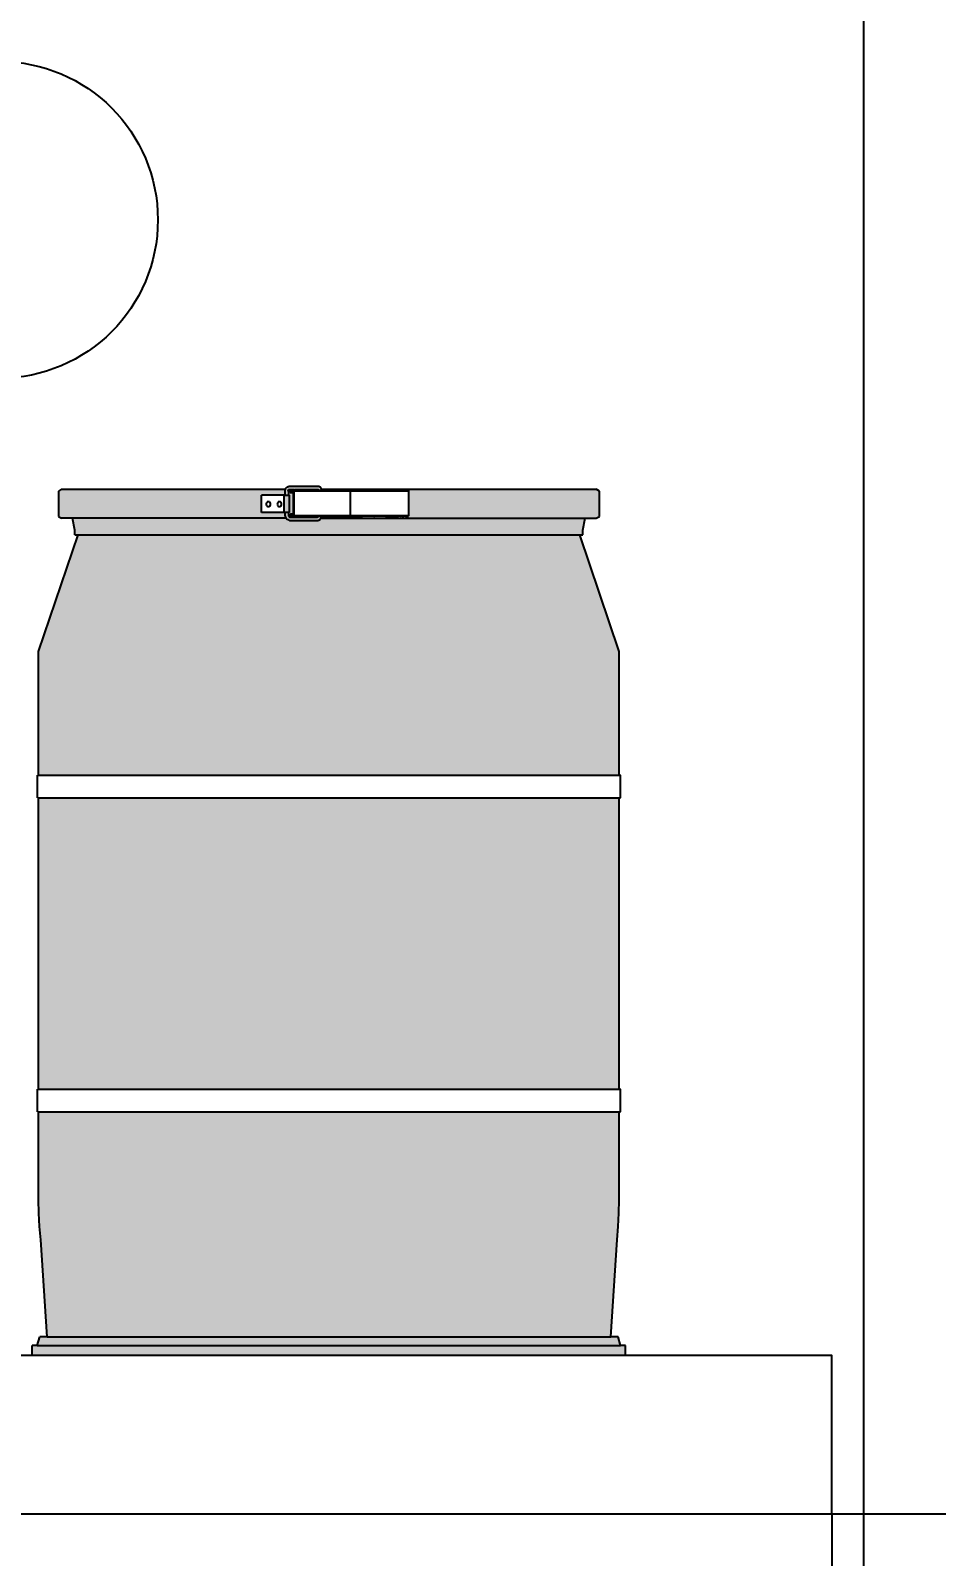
# Model space of a CAD drawing. Header units: millimetres. Extents: x -10849 to 51582, y -14593 to 28921.
# Drawn here: x 16500 to 17358, y -5600 to -4155 of the extents above; entities that cross this region are included whole.
import ezdxf

# ---------------------------------------------------------------- set-up
doc = ezdxf.new("R2010")
doc.units = ezdxf.units.MM
doc.layers.add('Edges', color=7, linetype='Continuous')
doc.styles.get("Standard").update_dxf_attribs({"font": 'arial.ttf'})
doc.dimstyles.new('ISO-25', dxfattribs={"dimtxt": 55, "dimasz": 32.5, "dimexe": 1.25, "dimexo": 0.625, "dimgap": 10.63, "dimtad": 1, "dimdec": 0, "dimtxsty": 'Standard', "dimblk": 'ARCHTICK', "dimcen": 2.5, "dimclrd": 40, "dimclre": 40, "dimclrt": 256, "dimadec": 0, "dimazin": 0, "dimtfac": 1, "dimtdec": 0, "dimtmove": 0, "dimatfit": 3, "dimldrblk": 'DOT', "dimfxl": 1, "dimarcsym": 0})

# ---------------------------------------------------------------- blocks, each defined once
blk = doc.blocks.new('plastic water drum ls')
at = {"layer": 'Edges'}
for p, q in [((-10.884, 17.568), (-11.019, 17.493)), ((-11.019, 17.493), (-11.019, 16.465)), ((-10.884, 17.568), (-1.769, 17.568)), ((-1.776, 17.54), (-1.771, 17.563)), ((-1.776, 17.335), (-1.776, 17.54)), ((-1.771, 17.563), (-1.769, 17.568)), ((-1.769, 17.568), (-1.765, 17.581)), ((-1.765, 17.581), (-1.758, 17.598)), ((-1.758, 17.598), (-1.749, 17.615)), ((-1.749, 17.615), (-1.738, 17.63)), ((-1.738, 17.63), (-1.726, 17.643)), ((-1.726, 17.643), (-1.713, 17.654)), ((-1.713, 17.654), (-1.698, 17.664)), ((-1.698, 17.664), (-1.683, 17.672)), ((-1.683, 17.672), (-1.666, 17.678)), ((-1.661, 17.525), (-1.683, 17.53)), ((-1.683, 17.53), (-1.683, 17.527)), ((-1.683, 17.527), (-1.661, 17.525)), ((-1.666, 17.678), (-1.656, 17.679)), ((-1.661, 17.525), (-1.654, 17.526)), ((-1.656, 17.679), (-1.637, 17.682)), ((-1.652, 17.525), (-1.654, 17.526)), ((-1.651, 17.53), (-1.652, 17.525)), ((-1.652, 17.525), (-1.652, 17.335)), ((-1.65, 17.533), (-1.651, 17.53)), ((-1.648, 17.537), (-1.65, 17.533)), ((-1.645, 17.54), (-1.648, 17.537)), ((-1.643, 17.543), (-1.645, 17.54)), ((-1.64, 17.545), (-1.643, 17.543)), ((-1.637, 17.547), (-1.641, 17.548)), ((-1.637, 17.547), (-1.64, 17.545)), ((-1.637, 17.682), (-1.628, 17.683)), ((-1.634, 17.549), (-1.637, 17.547)), ((-1.632, 17.549), (-1.634, 17.549)), ((-1.63, 17.55), (-1.632, 17.549)), ((-1.437, 17.55), (-1.63, 17.55)), ((-0.427, 17.683), (-1.628, 17.683)), ((-1.571, 17.51), (-1.572, 17.504)), ((-1.572, 17.504), (-1.572, 17.441)), ((-1.572, 17.504), (-1.567, 17.504)), ((-1.572, 17.441), (-1.567, 17.441)), ((-1.569, 17.516), (-1.571, 17.51)), ((-1.567, 17.51), (-1.571, 17.51)), ((-1.566, 17.521), (-1.569, 17.516)), ((-1.565, 17.516), (-1.569, 17.516)), ((-1.565, 17.516), (-1.567, 17.51)), ((-1.549, 17.51), (-1.567, 17.51)), ((-1.567, 17.51), (-1.567, 17.504)), ((-1.567, 17.504), (-1.567, 17.441)), ((-1.549, 17.504), (-1.567, 17.504)), ((-1.567, 17.441), (-1.549, 17.441)), ((-1.562, 17.525), (-1.566, 17.521)), ((-1.562, 17.521), (-1.566, 17.521)), ((-1.562, 17.521), (-1.565, 17.516)), ((-1.547, 17.516), (-1.565, 17.516)), ((-1.557, 17.528), (-1.562, 17.525)), ((-1.558, 17.525), (-1.562, 17.525)), ((-1.558, 17.525), (-1.562, 17.521)), ((-1.544, 17.521), (-1.562, 17.521)), ((-1.54, 17.525), (-1.558, 17.525)), ((-1.553, 17.528), (-1.557, 17.528)), ((-1.551, 17.529), (-1.553, 17.528)), ((-1.551, 17.529), (-1.542, 17.529)), ((-1.547, 17.516), (-1.549, 17.51)), ((-1.517, 17.51), (-1.549, 17.51)), ((-1.549, 17.51), (-1.549, 17.504)), ((-1.549, 17.504), (-1.549, 17.441)), ((-1.518, 17.504), (-1.549, 17.504)), ((-1.549, 17.441), (-1.518, 17.441)), ((-1.544, 17.521), (-1.547, 17.516)), ((-1.516, 17.516), (-1.547, 17.516)), ((-1.54, 17.525), (-1.544, 17.521)), ((-1.513, 17.521), (-1.544, 17.521)), ((-1.536, 17.528), (-1.542, 17.529)), ((-1.51, 17.525), (-1.54, 17.525)), ((-1.536, 17.528), (-1.531, 17.529)), ((-1.52, 17.529), (-1.531, 17.529)), ((-1.507, 17.528), (-1.52, 17.529)), ((-1.517, 17.51), (-1.518, 17.504)), ((-1.518, 17.504), (-1.476, 17.504)), ((-1.518, 17.504), (-1.518, 17.441)), ((-1.518, 17.441), (-1.476, 17.441)), ((-1.517, 17.51), (-1.516, 17.516)), ((-1.476, 17.51), (-1.517, 17.51)), ((-1.516, 17.516), (-1.513, 17.521)), ((-1.474, 17.516), (-1.516, 17.516)), ((-1.513, 17.521), (-1.51, 17.525)), ((-1.473, 17.521), (-1.513, 17.521)), ((-1.47, 17.525), (-1.51, 17.525)), ((-1.507, 17.528), (-1.503, 17.529)), ((-1.503, 17.529), (-1.488, 17.529)), ((-1.468, 17.528), (-1.488, 17.529)), ((-1.474, 17.516), (-1.476, 17.51)), ((-1.426, 17.51), (-1.476, 17.51)), ((-1.476, 17.51), (-1.476, 17.504)), ((-1.476, 17.504), (-1.476, 17.441)), ((-1.426, 17.504), (-1.476, 17.504)), ((-1.476, 17.441), (-1.451, 17.441)), ((-1.473, 17.521), (-1.474, 17.516)), ((-1.425, 17.516), (-1.474, 17.516)), ((-1.47, 17.525), (-1.473, 17.521)), ((0.869, 17.521), (-1.473, 17.521)), ((0.867, 17.525), (-1.47, 17.525)), ((-1.468, 17.528), (-1.465, 17.529)), ((-1.463, 17.529), (-1.465, 17.529)), ((-1.463, 17.539), (-1.452, 17.542)), ((-1.463, 17.529), (-1.463, 17.539)), ((-1.196, 17.539), (-1.463, 17.539)), ((-1.42, 17.528), (-1.463, 17.529)), ((-1.452, 17.542), (-1.441, 17.545)), ((-1.451, 17.441), (-1.451, 16.56)), ((-1.451, 17.441), (-1.426, 17.441)), ((-1.441, 17.545), (-1.438, 17.545)), ((-1.437, 17.55), (-1.438, 17.545)), ((-1.438, 17.545), (-1.43, 17.547)), ((-1.419, 17.549), (-1.437, 17.55)), ((-1.43, 17.547), (-1.419, 17.549)), ((-1.425, 17.516), (-1.426, 17.51)), ((-1.426, 17.51), (-1.426, 17.504)), ((-1.426, 17.51), (0.87, 17.51)), ((-1.426, 17.504), (-1.426, 17.441)), ((-1.426, 17.504), (0.871, 17.504)), ((-1.426, 17.441), (-1.426, 16.56)), ((-1.425, 17.516), (0.87, 17.516)), ((-1.42, 17.528), (-1.418, 17.529)), ((-1.419, 17.549), (-1.408, 17.551)), ((-1.196, 17.529), (-1.418, 17.529)), ((-1.408, 17.551), (-1.397, 17.553)), ((-1.397, 17.553), (-1.385, 17.554)), ((-1.385, 17.554), (-1.374, 17.555)), ((-1.374, 17.555), (-1.363, 17.556)), ((-1.363, 17.556), (-1.352, 17.556)), ((-1.352, 17.556), (-1.34, 17.556)), ((-1.335, 17.556), (-1.34, 17.556)), ((-1.335, 17.556), (-1.329, 17.556)), ((-1.329, 17.556), (-1.324, 17.556)), ((-1.324, 17.556), (-1.322, 17.556)), ((-1.322, 17.556), (-1.319, 17.556)), ((-1.319, 17.556), (-1.318, 17.556)), ((-1.318, 17.556), (-1.307, 17.556)), ((-1.307, 17.556), (-1.295, 17.556)), ((-1.295, 17.556), (-1.284, 17.555)), ((-1.284, 17.555), (-1.273, 17.554)), ((-1.273, 17.554), (-1.262, 17.553)), ((-1.262, 17.553), (-1.251, 17.551)), ((-1.24, 17.549), (-1.251, 17.551)), ((-0.443, 17.55), (-1.24, 17.549)), ((-1.24, 17.549), (-1.228, 17.547)), ((-1.228, 17.547), (-1.217, 17.545)), ((-1.217, 17.545), (-1.206, 17.542)), ((-1.206, 17.542), (-1.196, 17.539)), ((-1.196, 17.529), (-1.196, 17.539)), ((-1.145, 17.528), (-1.196, 17.529)), ((-1.144, 17.529), (-1.145, 17.528)), ((-1.144, 17.529), (-0.864, 17.528)), ((-0.864, 17.528), (-0.863, 17.529)), ((-0.578, 17.528), (-0.863, 17.529)), ((-0.863, 17.529), (-0.47, 17.529)), ((-0.47, 17.529), (-0.578, 17.528)), ((-0.47, 17.529), (-0.416, 17.529)), ((-0.431, 17.548), (-0.443, 17.55)), ((-0.43, 17.547), (-0.431, 17.548)), ((-0.427, 17.546), (-0.43, 17.547)), ((-0.397, 17.678), (-0.427, 17.683)), ((-0.424, 17.544), (-0.427, 17.546)), ((-0.422, 17.541), (-0.424, 17.544)), ((-0.419, 17.538), (-0.422, 17.541)), ((-0.418, 17.535), (-0.419, 17.538)), ((-0.416, 17.532), (-0.418, 17.535)), ((-0.416, 17.53), (-0.416, 17.532)), ((-0.416, 17.529), (-0.416, 17.53)), ((-0.416, 17.529), (-0.292, 17.529)), ((-0.378, 17.671), (-0.397, 17.678)), ((-0.361, 17.661), (-0.378, 17.671)), ((-0.346, 17.65), (-0.361, 17.661)), ((-0.332, 17.636), (-0.346, 17.65)), ((-0.32, 17.62), (-0.332, 17.636)), ((-0.31, 17.602), (-0.32, 17.62)), ((-0.302, 17.583), (-0.31, 17.602)), ((-0.298, 17.568), (-0.302, 17.583)), ((-0.295, 17.561), (-0.298, 17.568)), ((-0.298, 17.568), (10.884, 17.568)), ((-0.292, 17.529), (-0.295, 17.561)), ((0.291, 17.529), (-0.292, 17.529)), ((0.581, 17.528), (0.291, 17.529)), ((0.864, 17.529), (0.291, 17.529)), ((0.864, 17.529), (0.581, 17.528)), ((0.864, 17.529), (0.865, 17.528)), ((0.864, 17.529), (0.867, 17.528)), ((0.865, 17.528), (0.867, 17.525)), ((0.867, 17.528), (0.865, 17.528)), ((0.867, 17.528), (0.873, 17.529)), ((0.867, 17.525), (0.869, 17.521)), ((0.867, 17.525), (3.218, 17.525)), ((0.869, 17.521), (0.87, 17.516)), ((0.869, 17.521), (3.224, 17.521)), ((0.87, 17.516), (0.87, 17.515)), ((0.87, 17.516), (3.23, 17.516)), ((0.87, 17.515), (0.87, 17.51)), ((0.87, 17.51), (0.871, 17.504)), ((0.87, 17.51), (3.233, 17.51)), ((0.871, 17.504), (0.871, 16.493)), ((3.234, 17.504), (0.871, 17.504)), ((1.364, 17.529), (0.873, 17.529)), ((1.364, 17.529), (1.367, 17.528)), ((1.855, 17.529), (1.367, 17.528)), ((1.858, 17.528), (1.855, 17.529)), ((1.858, 17.528), (2.334, 17.529)), ((2.334, 17.529), (2.338, 17.528)), ((2.338, 17.528), (2.799, 17.529)), ((2.803, 17.528), (2.799, 17.529)), ((2.838, 17.528), (2.803, 17.528)), ((2.87, 17.529), (2.838, 17.528)), ((2.87, 17.529), (2.874, 17.528)), ((2.91, 17.528), (2.874, 17.528)), ((2.94, 17.529), (2.91, 17.528)), ((2.945, 17.528), (2.94, 17.529)), ((2.945, 17.528), (2.975, 17.529)), ((2.975, 17.529), (2.98, 17.528)), ((3.015, 17.528), (2.98, 17.528)), ((3.044, 17.529), (3.015, 17.528)), ((3.049, 17.528), (3.044, 17.529)), ((3.049, 17.528), (3.079, 17.529)), ((3.079, 17.529), (3.084, 17.528)), ((3.118, 17.528), (3.084, 17.528)), ((3.146, 17.529), (3.118, 17.528)), ((3.152, 17.528), (3.146, 17.529)), ((3.185, 17.528), (3.152, 17.528)), ((3.185, 17.528), (3.202, 17.529)), ((3.202, 17.529), (3.206, 17.529)), ((3.21, 17.528), (3.206, 17.529)), ((3.21, 17.528), (3.216, 17.528)), ((3.216, 17.528), (3.218, 17.525)), ((3.218, 17.525), (3.224, 17.521)), ((3.218, 17.525), (3.224, 17.525)), ((3.224, 17.525), (3.23, 17.521)), ((3.224, 17.521), (3.23, 17.521)), ((3.224, 17.521), (3.23, 17.516)), ((3.23, 17.521), (3.232, 17.521)), ((3.23, 17.516), (3.236, 17.516)), ((3.23, 17.516), (3.233, 17.51)), ((3.232, 17.521), (3.236, 17.516)), ((3.233, 17.51), (3.234, 17.504)), ((3.233, 17.51), (3.239, 17.51)), ((3.234, 17.504), (3.24, 17.504)), ((3.234, 17.504), (3.234, 16.493)), ((3.236, 17.516), (3.238, 17.516)), ((3.238, 17.516), (3.239, 17.51)), ((3.239, 17.51), (3.24, 17.504)), ((3.239, 17.51), (3.241, 17.51)), ((3.242, 17.504), (3.24, 17.504)), ((3.24, 17.504), (3.24, 16.493)), ((3.241, 17.51), (3.242, 17.504)), ((3.242, 17.504), (3.242, 16.493)), ((11.019, 17.493), (10.884, 17.568)), ((11.019, 16.465), (11.019, 17.493)), ((-2.743, 16.624), (-2.743, 17.335)), ((-1.822, 17.335), (-2.743, 17.335)), ((-2.739, 17.328), (-2.739, 17.331)), ((-2.55, 16.992), (-2.553, 16.966)), ((-2.553, 16.966), (-2.55, 16.94)), ((-2.541, 17.016), (-2.55, 16.992)), ((-2.55, 16.94), (-2.541, 16.916)), ((-2.527, 17.036), (-2.541, 17.016)), ((-2.541, 16.916), (-2.527, 16.896)), ((-2.51, 17.052), (-2.527, 17.036)), ((-2.527, 16.896), (-2.51, 16.88)), ((-2.489, 17.062), (-2.51, 17.052)), ((-2.51, 16.88), (-2.489, 16.87)), ((-2.466, 17.066), (-2.489, 17.062)), ((-2.489, 16.87), (-2.466, 16.867)), ((-2.461, 17.066), (-2.466, 17.066)), ((-2.461, 16.867), (-2.466, 16.867)), ((-2.444, 17.062), (-2.461, 17.066)), ((-2.461, 16.867), (-2.444, 16.87)), ((-2.423, 17.052), (-2.444, 17.062)), ((-2.439, 17.062), (-2.444, 17.062)), ((-2.444, 16.87), (-2.423, 16.88)), ((-2.444, 16.87), (-2.439, 16.87)), ((-2.418, 17.052), (-2.439, 17.062)), ((-2.439, 16.87), (-2.418, 16.88)), ((-2.405, 17.036), (-2.423, 17.052)), ((-2.423, 16.88), (-2.405, 16.896)), ((-2.4, 17.036), (-2.418, 17.052)), ((-2.418, 16.88), (-2.4, 16.896)), ((-2.391, 17.016), (-2.405, 17.036)), ((-2.405, 16.896), (-2.391, 16.916)), ((-2.386, 17.016), (-2.4, 17.036)), ((-2.4, 16.896), (-2.386, 16.916)), ((-2.383, 16.992), (-2.391, 17.016)), ((-2.391, 16.916), (-2.383, 16.94)), ((-2.378, 16.992), (-2.386, 17.016)), ((-2.386, 16.916), (-2.378, 16.94)), ((-2.38, 16.966), (-2.383, 16.992)), ((-2.383, 16.94), (-2.38, 16.966)), ((-2.375, 16.966), (-2.378, 16.992)), ((-2.378, 16.94), (-2.375, 16.966)), ((-2.101, 16.992), (-2.104, 16.966)), ((-2.104, 16.966), (-2.101, 16.94)), ((-2.092, 17.016), (-2.101, 16.992)), ((-2.101, 16.94), (-2.092, 16.916)), ((-2.079, 17.036), (-2.092, 17.016)), ((-2.092, 16.916), (-2.079, 16.896)), ((-2.061, 17.052), (-2.079, 17.036)), ((-2.079, 16.896), (-2.061, 16.88)), ((-2.04, 17.062), (-2.061, 17.052)), ((-2.061, 16.88), (-2.04, 16.87)), ((-2.018, 17.066), (-2.04, 17.062)), ((-2.04, 16.87), (-2.018, 16.867)), ((-2.012, 17.066), (-2.018, 17.066)), ((-2.012, 16.867), (-2.018, 16.867)), ((-1.995, 17.062), (-2.012, 17.066)), ((-2.012, 16.867), (-1.995, 16.87)), ((-1.974, 17.052), (-1.995, 17.062)), ((-1.99, 17.062), (-1.995, 17.062)), ((-1.995, 16.87), (-1.974, 16.88)), ((-1.995, 16.87), (-1.99, 16.87)), ((-1.969, 17.052), (-1.99, 17.062)), ((-1.99, 16.87), (-1.969, 16.88)), ((-1.956, 17.036), (-1.974, 17.052)), ((-1.974, 16.88), (-1.956, 16.896)), ((-1.951, 17.036), (-1.969, 17.052)), ((-1.969, 16.88), (-1.951, 16.896)), ((-1.943, 17.016), (-1.956, 17.036)), ((-1.956, 16.896), (-1.943, 16.916)), ((-1.938, 17.016), (-1.951, 17.036)), ((-1.951, 16.896), (-1.938, 16.916)), ((-1.934, 16.992), (-1.943, 17.016)), ((-1.943, 16.916), (-1.934, 16.94)), ((-1.929, 16.992), (-1.938, 17.016)), ((-1.938, 16.916), (-1.929, 16.94)), ((-1.931, 16.966), (-1.934, 16.992)), ((-1.934, 16.94), (-1.931, 16.966)), ((-1.926, 16.966), (-1.929, 16.992)), ((-1.929, 16.94), (-1.926, 16.966)), ((-1.822, 16.624), (-1.822, 17.335)), ((-1.822, 17.335), (-1.776, 17.335)), ((-1.776, 17.335), (-1.652, 17.335)), ((-1.606, 17.335), (-1.652, 17.335)), ((-1.606, 16.624), (-1.606, 17.335)), ((-11.019, 16.465), (-10.884, 16.39)), ((-10.436, 16.39), (-10.884, 16.39)), ((-10.346, 15.908), (-10.436, 16.39)), ((-1.739, 16.39), (-10.436, 16.39)), ((-1.822, 16.624), (-2.743, 16.624)), ((-1.776, 16.624), (-1.822, 16.624)), ((-1.776, 16.506), (-1.776, 16.624)), ((-1.652, 16.624), (-1.776, 16.624)), ((-1.773, 16.48), (-1.776, 16.506)), ((-1.767, 16.453), (-1.773, 16.48)), ((-1.759, 16.428), (-1.767, 16.453)), ((-1.748, 16.405), (-1.759, 16.428)), ((-1.739, 16.39), (-1.748, 16.405)), ((-1.734, 16.383), (-1.739, 16.39)), ((-1.718, 16.363), (-1.734, 16.383)), ((-1.7, 16.346), (-1.718, 16.363)), ((-1.681, 16.331), (-1.7, 16.346)), ((-1.66, 16.32), (-1.681, 16.331)), ((-1.638, 16.311), (-1.66, 16.32)), ((-1.652, 16.624), (-1.652, 16.514)), ((-1.606, 16.624), (-1.652, 16.624)), ((-1.652, 16.514), (-1.651, 16.503)), ((-1.651, 16.503), (-1.649, 16.493)), ((-1.649, 16.493), (-1.646, 16.484)), ((-1.646, 16.484), (-1.641, 16.474)), ((-1.641, 16.474), (-1.636, 16.466)), ((-1.615, 16.306), (-1.638, 16.311)), ((-1.636, 16.466), (-1.63, 16.458)), ((-1.63, 16.458), (-1.623, 16.452)), ((-1.623, 16.452), (-1.616, 16.446)), ((-1.616, 16.446), (-1.607, 16.441)), ((-1.615, 16.306), (-1.606, 16.305)), ((-1.607, 16.441), (-1.599, 16.438)), ((-1.606, 16.305), (-1.584, 16.303)), ((-1.599, 16.438), (-1.594, 16.437)), ((-1.594, 16.437), (-1.589, 16.437)), ((-1.589, 16.437), (-1.444, 16.437)), ((-1.584, 16.303), (-0.467, 16.303)), ((-1.572, 16.56), (-1.567, 16.56)), ((-1.572, 16.56), (-1.572, 16.493)), ((-1.572, 16.493), (-1.571, 16.487)), ((-1.572, 16.493), (-1.567, 16.493)), ((-1.567, 16.487), (-1.571, 16.487)), ((-1.569, 16.481), (-1.571, 16.487)), ((-1.565, 16.481), (-1.569, 16.481)), ((-1.566, 16.476), (-1.569, 16.481)), ((-1.567, 16.56), (-1.567, 16.493)), ((-1.549, 16.56), (-1.567, 16.56)), ((-1.567, 16.493), (-1.567, 16.487)), ((-1.549, 16.493), (-1.567, 16.493)), ((-1.565, 16.481), (-1.567, 16.487)), ((-1.549, 16.487), (-1.567, 16.487)), ((-1.562, 16.476), (-1.566, 16.476)), ((-1.562, 16.472), (-1.566, 16.476)), ((-1.562, 16.476), (-1.565, 16.481)), ((-1.547, 16.481), (-1.565, 16.481)), ((-1.558, 16.472), (-1.562, 16.476)), ((-1.544, 16.476), (-1.562, 16.476)), ((-1.558, 16.472), (-1.562, 16.472)), ((-1.557, 16.47), (-1.562, 16.472)), ((-1.54, 16.472), (-1.558, 16.472)), ((-1.553, 16.47), (-1.557, 16.47)), ((-1.551, 16.469), (-1.553, 16.47)), ((-1.551, 16.469), (-1.548, 16.469)), ((-1.549, 16.56), (-1.549, 16.493)), ((-1.518, 16.56), (-1.549, 16.56)), ((-1.549, 16.493), (-1.518, 16.493)), ((-1.549, 16.493), (-1.549, 16.487)), ((-1.549, 16.487), (-1.547, 16.481)), ((-1.517, 16.487), (-1.549, 16.487)), ((-1.548, 16.469), (-1.536, 16.47)), ((-1.547, 16.481), (-1.544, 16.476)), ((-1.516, 16.481), (-1.547, 16.481)), ((-1.544, 16.476), (-1.54, 16.472)), ((-1.513, 16.476), (-1.544, 16.476)), ((-1.51, 16.472), (-1.54, 16.472)), ((-1.536, 16.47), (-1.531, 16.469)), ((-1.531, 16.469), (-1.507, 16.47)), ((-1.518, 16.56), (-1.518, 16.493)), ((-1.476, 16.56), (-1.518, 16.56)), ((-1.518, 16.493), (-1.517, 16.487)), ((-1.518, 16.493), (-1.476, 16.493)), ((-1.516, 16.481), (-1.517, 16.487)), ((-1.476, 16.487), (-1.517, 16.487)), ((-1.513, 16.476), (-1.516, 16.481)), ((-1.474, 16.481), (-1.516, 16.481)), ((-1.51, 16.472), (-1.513, 16.476)), ((-1.473, 16.476), (-1.513, 16.476)), ((-1.47, 16.472), (-1.51, 16.472)), ((-1.507, 16.47), (-1.503, 16.469)), ((-1.503, 16.469), (-1.468, 16.47)), ((-1.476, 16.56), (-1.476, 16.493)), ((-1.451, 16.56), (-1.476, 16.56)), ((-1.476, 16.493), (-1.476, 16.487)), ((-1.426, 16.493), (-1.476, 16.493)), ((-1.426, 16.487), (-1.476, 16.487)), ((-1.474, 16.481), (-1.476, 16.487)), ((-1.425, 16.481), (-1.474, 16.481)), ((-1.473, 16.476), (-1.474, 16.481)), ((-1.47, 16.472), (-1.473, 16.476)), ((-1.473, 16.476), (0.869, 16.476)), ((0.867, 16.472), (-1.47, 16.472)), ((-1.468, 16.47), (-1.465, 16.469)), ((-1.465, 16.469), (-1.463, 16.469)), ((-1.463, 16.469), (-1.463, 16.458)), ((-1.463, 16.469), (-1.447, 16.469)), ((-1.463, 16.458), (-1.452, 16.455)), ((-1.196, 16.458), (-1.463, 16.458)), ((-1.452, 16.455), (-1.448, 16.455)), ((-1.426, 16.56), (-1.451, 16.56)), ((-1.448, 16.455), (-1.444, 16.437)), ((-1.448, 16.455), (-1.441, 16.453)), ((-1.447, 16.469), (-1.445, 16.469)), ((-1.42, 16.47), (-1.445, 16.469)), ((-1.444, 16.437), (-0.479, 16.437)), ((-1.441, 16.453), (-1.43, 16.45)), ((-1.43, 16.45), (-1.419, 16.448)), ((-1.426, 16.56), (-1.426, 16.493)), ((-1.426, 16.493), (-1.426, 16.487)), ((-1.426, 16.493), (0.871, 16.493)), ((-1.426, 16.487), (-1.425, 16.481)), ((0.87, 16.487), (-1.426, 16.487)), ((-1.425, 16.481), (0.87, 16.481)), ((-1.42, 16.47), (-1.418, 16.469)), ((-1.419, 16.448), (-1.408, 16.446)), ((-1.418, 16.469), (-1.414, 16.469)), ((-1.414, 16.469), (-1.396, 16.469)), ((-1.408, 16.446), (-1.397, 16.445)), ((-1.397, 16.445), (-1.385, 16.443)), ((-1.396, 16.469), (-1.331, 16.469)), ((-1.385, 16.443), (-1.374, 16.442)), ((-1.374, 16.442), (-1.363, 16.442)), ((-1.363, 16.442), (-1.352, 16.441)), ((-1.352, 16.441), (-1.34, 16.441)), ((-1.335, 16.441), (-1.34, 16.441)), ((-1.335, 16.441), (-1.329, 16.441)), ((-1.331, 16.469), (-1.329, 16.469)), ((-1.329, 16.469), (-1.298, 16.469)), ((-1.329, 16.441), (-1.324, 16.441)), ((-1.324, 16.441), (-1.322, 16.441)), ((-1.322, 16.441), (-1.319, 16.441)), ((-1.319, 16.441), (-1.318, 16.441)), ((-1.318, 16.441), (-1.307, 16.441)), ((-1.307, 16.441), (-1.295, 16.442)), ((-1.298, 16.469), (-1.262, 16.469)), ((-1.295, 16.442), (-1.284, 16.442)), ((-1.284, 16.442), (-1.273, 16.443)), ((-1.273, 16.443), (-1.262, 16.445)), ((-1.247, 16.469), (-1.262, 16.469)), ((-1.262, 16.445), (-1.251, 16.446)), ((-1.251, 16.446), (-1.24, 16.448)), ((-1.247, 16.469), (-1.213, 16.469)), ((-1.24, 16.448), (-1.228, 16.45)), ((-1.228, 16.45), (-1.217, 16.453)), ((-1.217, 16.453), (-1.206, 16.455)), ((-1.213, 16.469), (-1.211, 16.469)), ((-1.211, 16.469), (-1.196, 16.469)), ((-1.206, 16.455), (-1.196, 16.458)), ((-1.196, 16.469), (-1.145, 16.47)), ((-1.196, 16.469), (-1.196, 16.458)), ((-1.144, 16.469), (-1.145, 16.47)), ((-1.144, 16.469), (-1.029, 16.469)), ((-0.864, 16.47), (-1.029, 16.469)), ((-0.864, 16.47), (-0.863, 16.469)), ((-0.863, 16.469), (-0.759, 16.469)), ((-0.578, 16.47), (-0.759, 16.469)), ((-0.759, 16.469), (-0.488, 16.469)), ((-0.488, 16.469), (-0.578, 16.47)), ((-0.488, 16.469), (-0.425, 16.469)), ((-0.479, 16.437), (-0.469, 16.438)), ((-0.469, 16.438), (-0.461, 16.439)), ((-0.467, 16.303), (-0.446, 16.305)), ((-0.461, 16.439), (-0.453, 16.442)), ((-0.453, 16.442), (-0.446, 16.447)), ((-0.446, 16.447), (-0.439, 16.452)), ((-0.446, 16.305), (-0.423, 16.31)), ((-0.439, 16.452), (-0.433, 16.458)), ((-0.433, 16.458), (-0.427, 16.466)), ((-0.427, 16.466), (-0.425, 16.469)), ((-0.425, 16.469), (-0.295, 16.469)), ((-0.423, 16.31), (-0.401, 16.319)), ((-0.401, 16.319), (-0.38, 16.331)), ((-0.38, 16.331), (-0.361, 16.346)), ((-0.361, 16.346), (-0.343, 16.364)), ((-0.343, 16.364), (-0.328, 16.384)), ((-0.328, 16.384), (-0.325, 16.39)), ((-0.325, 16.39), (-0.315, 16.407)), ((-0.325, 16.39), (10.436, 16.39)), ((-0.315, 16.407), (-0.305, 16.431)), ((-0.305, 16.431), (-0.297, 16.457)), ((-0.297, 16.457), (-0.295, 16.469)), ((-0.295, 16.469), (0.329, 16.469)), ((0.581, 16.47), (0.329, 16.469)), ((0.329, 16.469), (0.583, 16.469)), ((0.583, 16.469), (0.581, 16.47)), ((0.865, 16.469), (0.583, 16.469)), ((0.865, 16.47), (0.867, 16.472)), ((0.865, 16.469), (0.865, 16.47)), ((0.867, 16.469), (0.865, 16.47)), ((0.865, 16.469), (0.867, 16.469)), ((0.867, 16.472), (0.869, 16.476)), ((3.218, 16.472), (0.867, 16.472)), ((0.867, 16.469), (0.868, 16.47)), ((0.868, 16.47), (0.873, 16.469)), ((0.869, 16.476), (0.87, 16.481)), ((3.224, 16.476), (0.869, 16.476)), ((0.871, 16.493), (0.87, 16.487)), ((0.87, 16.483), (0.87, 16.487)), ((3.233, 16.487), (0.87, 16.487)), ((0.87, 16.481), (0.87, 16.483)), ((3.23, 16.481), (0.87, 16.481)), ((3.234, 16.493), (0.871, 16.493)), ((0.873, 16.469), (1.364, 16.469)), ((1.364, 16.469), (1.367, 16.47)), ((1.825, 16.469), (1.367, 16.47)), ((1.825, 16.469), (1.855, 16.469)), ((1.855, 16.469), (1.858, 16.47)), ((2.301, 16.469), (1.858, 16.47)), ((2.301, 16.469), (2.334, 16.469)), ((2.334, 16.469), (2.338, 16.47)), ((2.338, 16.47), (2.799, 16.469)), ((2.803, 16.47), (2.799, 16.469)), ((2.808, 16.469), (2.803, 16.47)), ((2.808, 16.469), (2.834, 16.469)), ((2.834, 16.469), (2.838, 16.47)), ((2.874, 16.469), (2.838, 16.47)), ((2.907, 16.469), (2.874, 16.469)), ((2.907, 16.469), (2.91, 16.47)), ((2.94, 16.469), (2.91, 16.47)), ((2.945, 16.47), (2.94, 16.469)), ((2.974, 16.469), (2.945, 16.47)), ((2.974, 16.469), (2.98, 16.47)), ((2.98, 16.47), (3.008, 16.469)), ((3.008, 16.469), (3.01, 16.469)), ((3.01, 16.469), (3.015, 16.47)), ((3.015, 16.47), (3.044, 16.469)), ((3.049, 16.47), (3.044, 16.469)), ((3.075, 16.469), (3.049, 16.47)), ((3.084, 16.47), (3.075, 16.469)), ((3.113, 16.469), (3.084, 16.47)), ((3.118, 16.47), (3.113, 16.469)), ((3.118, 16.47), (3.128, 16.469)), ((3.128, 16.469), (3.146, 16.469)), ((3.146, 16.469), (3.152, 16.47)), ((3.16, 16.469), (3.152, 16.47)), ((3.16, 16.469), (3.176, 16.469)), ((3.176, 16.469), (3.185, 16.47)), ((3.185, 16.47), (3.189, 16.469)), ((3.206, 16.469), (3.189, 16.469)), ((3.206, 16.469), (3.21, 16.47)), ((3.21, 16.47), (3.216, 16.47)), ((3.216, 16.47), (3.218, 16.472)), ((3.218, 16.472), (3.224, 16.476)), ((3.218, 16.472), (3.224, 16.472)), ((3.224, 16.476), (3.23, 16.481)), ((3.224, 16.476), (3.23, 16.476)), ((3.224, 16.472), (3.23, 16.476)), ((3.23, 16.481), (3.233, 16.487)), ((3.23, 16.481), (3.236, 16.481)), ((3.23, 16.476), (3.232, 16.476)), ((3.232, 16.476), (3.236, 16.481)), ((3.234, 16.493), (3.233, 16.487)), ((3.233, 16.487), (3.239, 16.487)), ((3.234, 16.493), (3.24, 16.493)), ((3.236, 16.481), (3.238, 16.481)), ((3.238, 16.481), (3.239, 16.487)), ((3.24, 16.493), (3.239, 16.487)), ((3.239, 16.487), (3.241, 16.487)), ((3.242, 16.493), (3.24, 16.493)), ((3.242, 16.493), (3.241, 16.487)), ((10.346, 15.908), (10.436, 16.39)), ((10.436, 16.39), (10.884, 16.39)), ((10.884, 16.39), (11.019, 16.465)), ((-11.821, 10.97), (-10.213, 15.709)), ((-10.346, 15.709), (-10.346, 15.908)), ((-10.346, 15.709), (-10.213, 15.709)), ((-10.213, 15.709), (10.213, 15.709)), ((10.213, 15.709), (10.346, 15.709)), ((11.821, 10.97), (10.213, 15.709)), ((10.346, 15.709), (10.346, 15.908)), ((-11.821, 5.939), (-11.821, 10.97)), ((11.821, 5.939), (11.821, 10.97)), ((-11.87, 5.015), (-11.87, 5.939)), ((-11.821, 5.939), (-11.87, 5.939)), ((-11.821, 5.939), (11.821, 5.939)), ((11.87, 5.939), (11.821, 5.939)), ((11.87, 5.015), (11.87, 5.939)), ((-11.87, 5.015), (-11.821, 5.015)), ((-11.821, -6.85), (-11.821, 5.015)), ((-11.821, 5.015), (11.821, 5.015)), ((11.821, 5.015), (11.87, 5.015)), ((11.821, -6.85), (11.821, 5.015)), ((-11.87, -7.774), (-11.87, -6.85)), ((-11.821, -6.85), (-11.87, -6.85)), ((-11.821, -6.85), (11.821, -6.85)), ((11.87, -6.85), (11.821, -6.85)), ((11.87, -7.774), (11.87, -6.85)), ((-11.87, -7.774), (-11.821, -7.774)), ((-11.821, -11.353), (-11.821, -7.774)), ((-11.821, -7.774), (11.821, -7.774)), ((11.821, -7.774), (11.87, -7.774)), ((11.821, -11.353), (11.821, -7.774)), ((-11.811, -11.896), (-11.821, -11.353)), ((11.811, -11.896), (11.821, -11.353)), ((-11.784, -12.437), (-11.811, -11.896)), ((11.784, -12.437), (11.811, -11.896)), ((-11.738, -12.978), (-11.784, -12.437)), ((-11.481, -16.923), (-11.738, -12.978)), ((11.481, -16.923), (11.738, -12.978)), ((11.738, -12.978), (11.784, -12.437)), ((-12.083, -17.683), (-12.083, -17.277)), ((-11.878, -17.277), (-12.083, -17.277)), ((-11.878, -17.277), (-11.777, -16.923)), ((-11.878, -17.277), (11.878, -17.277)), ((-11.481, -16.923), (-11.777, -16.923)), ((-11.481, -16.923), (11.481, -16.923)), ((11.777, -16.923), (11.481, -16.923)), ((11.878, -17.277), (11.777, -16.923)), ((12.083, -17.277), (11.878, -17.277)), ((12.083, -17.683), (12.083, -17.277)), ((12.083, -17.683), (-12.083, -17.683))]:
    blk.add_line(p, q, dxfattribs=at)
blk = doc.blocks.new('_ArchTick')
at = {"color": 0, "linetype": 'ByBlock', "const_width": 0.15}
blk.add_lwpolyline([(-0.5, -0.5), (0.5, 0.5)], dxfattribs=at)
blk = doc.blocks.new('*D86')
at = {"color": 40, "lineweight": -2, "transparency": 16777216}
for p, q in [((15718.9, -5560.4), (15718.9, -5702.1)), ((17258.9, -5560.4), (17258.9, -5702.1)), ((15718.9, -5700.9), (17258.9, -5700.9))]:
    blk.add_line(p, q, dxfattribs=at)
at = {"layer": 'Defpoints', "color": 0, "transparency": 16777216}
for p in [(15718.9, -5559.8), (17258.9, -5559.8), (17258.9, -5700.9)]:
    blk.add_point(p, dxfattribs=at)
at = {"color": 40, "lineweight": -2, "transparency": 16777216, "xscale": 32.5, "yscale": 32.5, "zscale": 32.5, "rotation": 180}
blk.add_blockref('_ArchTick', (15718.9, -5700.9), dxfattribs=at)
at = {"color": 40, "lineweight": -2, "transparency": 16777216, "xscale": 32.5, "yscale": 32.5, "zscale": 32.5}
blk.add_blockref('_ArchTick', (17258.9, -5700.9), dxfattribs=at)
at = {"transparency": 16777216, "insert": (16488.9, -5662.2), "char_height": 55, "attachment_point": 5}
blk.add_mtext('1540', dxfattribs=at)
blk = doc.blocks.new('_Dot')
at = {"color": 0, "lineweight": -2}
blk.add_line((-0.5, 0), (-1, 0), dxfattribs=at)
at = {"color": 0, "const_width": 0.5}
blk.add_lwpolyline([(-0.25, 0, 1), (0.25, 0, 1)], format="xyb", close=True, dxfattribs=at)
blk = doc.blocks.new('*D89')
at = {"color": 40, "lineweight": -2, "transparency": 16777216}
for p, q in [((15688.9, -5560.4), (15688.9, -5878.1)), ((17288.9, -5551.1), (17288.9, -5878.1)), ((17288.9, -5876.8), (15688.9, -5876.8))]:
    blk.add_line(p, q, dxfattribs=at)
at = {"layer": 'Defpoints', "color": 0, "transparency": 16777216}
for p in [(15688.9, -5559.8), (17288.9, -5550.5), (15688.9, -5876.8)]:
    blk.add_point(p, dxfattribs=at)
at = {"color": 40, "lineweight": -2, "transparency": 16777216, "xscale": 32.5, "yscale": 32.5, "zscale": 32.5, "rotation": 180}
blk.add_blockref('_ArchTick', (15688.9, -5876.8), dxfattribs=at)
at = {"color": 40, "lineweight": -2, "transparency": 16777216, "xscale": 32.5, "yscale": 32.5, "zscale": 32.5}
blk.add_blockref('_ArchTick', (17288.9, -5876.8), dxfattribs=at)
at = {"transparency": 16777216, "insert": (16488.9, -5838.1), "char_height": 55, "attachment_point": 5}
blk.add_mtext('1600', dxfattribs=at)
blk = doc.blocks.new('*D113')
at = {"color": 40, "lineweight": -2, "transparency": 16777216}
for p, q in [((15538.9, -5539.4), (15538.9, -6179.1)), ((24088.9, -5539.4), (24088.9, -6179.1)), ((15538.9, -6177.8), (24088.9, -6177.8))]:
    blk.add_line(p, q, dxfattribs=at)
at = {"layer": 'Defpoints', "color": 0, "transparency": 16777216}
for p in [(15538.9, -5538.8), (24088.9, -5538.8), (24088.9, -6177.8)]:
    blk.add_point(p, dxfattribs=at)
at = {"color": 40, "lineweight": -2, "transparency": 16777216, "xscale": 32.5, "yscale": 32.5, "zscale": 32.5, "rotation": 180}
blk.add_blockref('_ArchTick', (15538.9, -6177.8), dxfattribs=at)
at = {"color": 40, "lineweight": -2, "transparency": 16777216, "xscale": 32.5, "yscale": 32.5, "zscale": 32.5}
blk.add_blockref('_ArchTick', (24088.9, -6177.8), dxfattribs=at)
at = {"transparency": 16777216, "insert": (19813.9, -6139.1), "char_height": 55, "attachment_point": 5}
blk.add_mtext('8550', dxfattribs=at)

msp = doc.modelspace()

# ---------------------------------------------------------------- hatches: boundary and pattern name
h = msp.add_hatch(color=5)
h.dxf.hatch_style = 1
h.paths.add_polyline_path([(17057.4, -4743.1), (17020, -4632.8), (16544.7, -4632.8), (16507.3, -4743.1), (16507.3, -4860.1), (17057.4, -4860.1)])
h.paths.add_polyline_path([(17057.4, -4881.6), (16507.3, -4881.6), (16507.3, -5157.7), (17057.4, -5157.7)])
h.paths.add_polyline_path([(17055.4, -5300.3), (17056.5, -5287.7), (17057.1, -5275.1), (17057.4, -5262.5), (17057.4, -5179.2), (16507.3, -5179.2), (16507.3, -5262.5), (16507.5, -5275.1), (16508.1, -5287.7), (16509.2, -5300.3), (16515.2, -5392.1), (17049.5, -5392.1)])
h.paths.add_polyline_path([(17038.7, -4591.3), (17035.6, -4589.5), (16775.4, -4589.5), (16775.3, -4589.2), (16775.1, -4588.8), (16774.9, -4588.4), (16774.6, -4588), (16774.3, -4587.7), (16773.9, -4587.4), (16773.5, -4587.2), (16773.1, -4587), (16772.4, -4586.9), (16744.4, -4586.9), (16743.8, -4587), (16743.6, -4587), (16743.1, -4587.1), (16742.8, -4587.3), (16742.5, -4587.5), (16742.1, -4587.8), (16741.9, -4588.1), (16741.6, -4588.5), (16741.4, -4588.8), (16741.2, -4589.2), (16741.1, -4589.7), (16741, -4590.2), (16741, -4595), (16743.9, -4595), (16743.9, -4590.6), (16743.7, -4590.5), (16743.1, -4590.5), (16743.2, -4590.4), (16743.7, -4590.5), (16743.7, -4590.5), (16743.9, -4590.4), (16743.9, -4595), (16741, -4595), (16739.9, -4595), (16739.9, -4611.5), (16718.5, -4611.5), (16718.5, -4595), (16739.9, -4595), (16741, -4595), (16741, -4589.5), (16529.1, -4589.5), (16525.9, -4591.3), (16525.9, -4615.2), (16529, -4617), (16539.5, -4617), (16541.6, -4628.2), (16541.6, -4632.8), (16544.7, -4632.8), (17020, -4632.8), (17023.1, -4632.8), (17023.1, -4628.2), (17025.1, -4617), (17035.6, -4617), (17038.7, -4615.2)])
h.paths.add_polyline_path([(16748.6, -4615.4), (16748.5, -4615.4), (16748.5, -4615.4), (16748.6, -4615.5)], flags=0)
h.paths.add_polyline_path([(16748.3, -4590.2), (16748.1, -4590.5), (16748.3, -4590.5)], flags=0)
h.paths.add_polyline_path([(16748.2, -4590.5), (16748.2, -4590.5), (16748.3, -4590.5), (16748.8, -4590.4), (16748.8, -4590.2), (16748.3, -4590.2), (16748.1, -4590.5)], flags=16)
h.paths.add_polyline_path([(16772.6, -4590.5), (16763.4, -4590.6), (16775.5, -4590.6), (16775.5, -4590.5)], flags=16)
h.paths.add_polyline_path([(16749.2, -4590.8), (16754.5, -4590.8), (16754.5, -4590.5), (16749.3, -4590.5)], flags=16)
h.paths.add_polyline_path([(16857.8, -4615), (16857.5, -4615), (16857.2, -4615.1), (16856.5, -4615.1), (16855.8, -4615.1), (16854.7, -4615.1), (16854.1, -4615.1), (16853.9, -4615.1), (16853.3, -4615.1), (16853.2, -4615.1), (16852.5, -4615.1), (16852.3, -4615.1), (16851.7, -4615.1), (16851.5, -4615.1), (16850.8, -4615.1), (16850.7, -4615.1), (16850, -4615.1), (16850, -4615.1), (16849.2, -4615.1), (16848.3, -4615.1), (16848.3, -4615.1), (16847.4, -4615.1), (16836.7, -4615.1), (16836.6, -4615.1), (16835.9, -4615.1), (16825.5, -4615.1), (16825.5, -4615.1), (16824.8, -4615.1), (16814.1, -4615.1), (16814.1, -4615.1), (16802.6, -4615.1), (16795.9, -4615.1), (16790, -4615.1), (16775.5, -4615.1), (16775.1, -4616.3), (16774.8, -4617), (16774.5, -4617.4), (16773.7, -4618.2), (16772.7, -4618.8), (16771.8, -4619), (16745, -4619), (16743.9, -4618.7), (16743, -4618.2), (16742.1, -4617.4), (16741.9, -4617), (16741.5, -4616.4), (16741.1, -4615.2), (16741, -4614.3), (16741, -4611.5), (16743.9, -4611.5), (16743.9, -4614.1), (16743.9, -4614.3), (16743.9, -4614.6), (16744, -4614.8), (16744.1, -4615), (16744.2, -4615.2), (16744.4, -4615.4), (16744.9, -4615.8), (16745, -4615.8), (16744.3, -4615.3), (16743.9, -4614.5), (16743.9, -4611.5), (16741, -4611.5), (16741, -4614.3), (16741.1, -4614.9), (16741.2, -4615.5), (16741.4, -4616.1), (16741.6, -4616.6), (16742, -4617.1), (16742.3, -4617.6), (16742.7, -4618), (16743.2, -4618.3), (16743.7, -4618.6), (16744.2, -4618.8), (16744.7, -4618.9), (16744.9, -4618.9), (16745.4, -4619), (16771.4, -4619), (16771.9, -4618.9), (16772.5, -4618.8), (16773, -4618.6), (16773.5, -4618.3), (16773.9, -4618), (16774.3, -4617.6), (16774.7, -4617.1), (16775, -4616.6), (16775.2, -4616), (16775.4, -4615.4), (16775.4, -4615.1), (16772.5, -4615.1), (16771.8, -4615.8), (16771.4, -4615.9), (16771.6, -4615.8), (16771.8, -4615.7), (16771.9, -4615.6), (16772.1, -4615.5), (16772.2, -4615.4), (16772.4, -4615.2), (16772.4, -4615.1), (16771, -4615.1), (16764.7, -4615.1), (16762.2, -4615.1), (16760.4, -4615.1), (16758.4, -4615.1), (16755.7, -4615.1), (16755, -4615.1), (16754.5, -4615.1), (16754.5, -4615.4), (16753.6, -4615.6), (16752.6, -4615.7), (16751.9, -4615.8), (16751.4, -4615.8), (16750.5, -4615.8), (16749.6, -4615.7), (16748.8, -4615.5), (16748.2, -4615.3), (16748.1, -4615.1), (16747, -4615.1), (16747, -4615.1), (16746.3, -4615.1), (16746.3, -4615.1), (16745.9, -4615.1), (16745.7, -4614.5), (16745.7, -4614.6), (16745.7, -4614.6), (16745.7, -4613), (16746.3, -4613), (16747, -4613), (16748, -4613), (16748.6, -4613), (16748.6, -4592.5), (16748, -4592.5), (16747, -4592.5), (16746.3, -4592.5), (16745.8, -4592.5), (16745.7, -4592.5), (16745.7, -4590.6), (16745.9, -4590.6), (16746.1, -4590.4), (16746.4, -4590.5), (16746.9, -4590.5), (16748, -4590.5), (16748, -4590.5), (16748.1, -4590.5), (16749.2, -4590.8), (16749.1, -4590.9), (16749.1, -4591), (16802.6, -4591), (16802.6, -4590.9), (16802.6, -4590.8), (16802.6, -4590.8), (16802.5, -4590.6), (16802.5, -4590.5), (16802.4, -4590.5), (16802.4, -4590.5), (16795.8, -4590.5), (16789.1, -4590.5), (16802.4, -4590.5), (16814.1, -4590.5), (16819.7, -4590.5), (16825.5, -4590.5), (16836.6, -4590.5), (16840.2, -4590.5), (16847.4, -4590.5), (16847.5, -4590.5), (16848.4, -4590.5), (16849.1, -4590.5), (16849.2, -4590.5), (16850, -4590.5), (16850.7, -4590.5), (16851.5, -4590.5), (16852.6, -4590.5), (16853.2, -4590.5), (16853.9, -4590.5), (16854.9, -4590.5), (16855.5, -4590.5), (16855.6, -4590.5), (16856.4, -4590.5), (16856.8, -4590.5), (16857.3, -4590.5), (16857.3, -4590.5), (16857.5, -4590.6), (16857.8, -4590.6)], flags=16)
h.paths.add_polyline_path([(16802.6, -4615.1), (16802.6, -4615), (16802.5, -4615), (16802.5, -4615.1), (16802.5, -4615.1)], flags=0)
h.paths.add_polyline_path([(16748.3, -4614.8), (16748.3, -4615.1), (16748.8, -4615.1), (16749.1, -4615.1), (16749.1, -4614.8)], flags=0)
h.paths.add_polyline_path([(16747, -4614.8), (16747.1, -4615), (16748, -4615), (16748, -4614.8)], flags=0)
h.paths.add_polyline_path([(16746.3, -4614.8), (16746.4, -4615), (16747, -4615), (16747, -4614.8)], flags=16)
h.paths.add_polyline_path([(16745.9, -4614.7), (16745.7, -4614.7), (16745.8, -4614.8), (16745.9, -4614.8)], flags=16)
h.paths.add_polyline_path([(16746.3, -4614.7), (16746.4, -4615), (16746.4, -4615), (16746.8, -4614.7)], flags=16)
h.paths.add_polyline_path([(16857.3, -4590.6), (16857.1, -4590.5), (16857, -4590.5), (16837.1, -4590.6)], flags=0)
h.paths.add_polyline_path([(16802.6, -4591), (16857.6, -4591), (16857.5, -4590.8), (16802.6, -4590.8)], flags=16)
h.paths.add_polyline_path([(16857.7, -4614.6), (16857.8, -4614.6), (16857.7, -4614.6), (16857.7, -4615), (16857.2, -4615), (16857.1, -4615.1), (16857, -4615.1), (16802.6, -4614.8), (16749.1, -4614.8), (16749.1, -4614.7), (16748, -4614.7), (16748, -4615), (16748.1, -4615), (16747.9, -4614.7), (16747, -4614.7), (16747.1, -4615), (16747.2, -4615), (16746.9, -4614.7), (16748, -4614.7), (16748, -4614.6), (16749.1, -4614.6), (16749.1, -4613), (16749.1, -4592.5), (16749.1, -4591), (16748, -4591), (16747, -4591), (16746.3, -4591), (16745.8, -4591), (16745.6, -4591), (16746, -4590.4), (16746, -4590.5), (16746, -4590.5), (16746.1, -4590.5), (16746.2, -4590.5), (16746.2, -4590.5), (16746.7, -4590.5), (16746.3, -4590.5), (16746.3, -4590.5), (16747.2, -4590.5), (16748, -4590.6), (16748, -4590.8), (16748, -4590.9), (16749.1, -4590.9), (16749.1, -4592.5), (16749.1, -4613), (16749.1, -4614.6), (16802.6, -4614.6), (16857.6, -4614.6), (16857.6, -4590.9), (16857.5, -4590.9), (16857.2, -4590.5), (16857.7, -4590.5), (16857.8, -4591), (16857.7, -4591), (16857.7, -4591)], flags=16)
h.paths.add_polyline_path([(16857.6, -4614.8), (16857.5, -4614.8), (16857.5, -4614.7), (16857.6, -4614.6), (16857.7, -4614.6), (16857.7, -4614.8), (16857.7, -4614.8)], flags=0)
h.paths.add_polyline_path([(16749.6, -4615.7), (16750.1, -4615.7), (16750.3, -4615.7), (16749.8, -4615.7)], flags=0)
h.paths.add_polyline_path([(16748.3, -4615.4), (16754.5, -4615.4), (16753.9, -4615.5), (16752.8, -4615.7), (16752, -4615.8), (16751.4, -4615.8), (16751.3, -4615.8), (16751.1, -4615.8)], flags=0)
h.paths.add_polyline_path([(16749.8, -4615.1), (16751.3, -4615.1), (16751.4, -4615.1), (16752.1, -4615.1), (16752.9, -4615.1), (16753.7, -4615.1), (16754.1, -4615.1), (16754.1, -4615.1), (16753.3, -4615.1), (16752.9, -4615.1), (16752.1, -4615.1), (16751.4, -4615.1), (16751.3, -4615.1), (16749.8, -4615.1), (16749.4, -4615.1), (16749.3, -4615.1), (16749.3, -4615.1)], flags=0)
h.paths.add_polyline_path([(16753.5, -4590), (16753.5, -4590), (16753.5, -4590)], flags=16)
h.paths.add_polyline_path([(16771.4, -4590.5), (16768.9, -4590.5), (16762.2, -4590.5), (16755.7, -4590.5), (16762.2, -4590.5), (16762.2, -4590.5), (16771.4, -4590.5), (16772.6, -4590.5), (16772.6, -4590.4), (16772.6, -4590.4), (16772.5, -4590), (16772.3, -4590), (16772.3, -4590), (16772.4, -4590.1), (16772.4, -4590.1), (16772.8, -4590.5)], flags=16)
h.paths.add_polyline_path([(16754.2, -4590.2), (16753.7, -4590), (16753.5, -4590), (16754, -4590.1)], flags=16)
h.paths.add_polyline_path([(16753.1, -4615.7), (16752.7, -4615.7), (16753.3, -4615.6), (16753.7, -4615.6)], flags=0)
h.paths.add_polyline_path([(16752.7, -4589.9), (16752.4, -4589.9), (16752.2, -4589.8), (16751.9, -4589.8), (16751.6, -4589.8), (16751.6, -4589.8), (16751.5, -4589.8), (16750.9, -4589.8), (16750.6, -4589.8), (16750.3, -4589.9), (16750.1, -4589.9), (16749.8, -4589.9), (16749.6, -4589.9), (16749.3, -4590), (16748.8, -4590.1), (16748.5, -4590.2), (16749.2, -4590), (16748.9, -4590), (16744.4, -4590), (16744.3, -4590), (16744.3, -4590), (16744.2, -4590), (16744.1, -4590), (16743.9, -4590.4), (16744.1, -4590), (16749.3, -4590), (16750.2, -4589.8), (16750.9, -4589.8), (16751.4, -4589.8), (16752.3, -4589.8)], flags=16)
h.paths.add_polyline_path([(16747, -4590.9), (16747, -4591), (16747, -4590.9)], flags=0)
h.paths.add_polyline_path([(16745.8, -4590.9), (16745.8, -4591), (16745.9, -4590.9)], flags=0)
h.paths.add_polyline_path([(16748, -4590.8), (16748, -4590.9), (16748, -4590.9), (16748, -4590.8)], flags=0)
h.paths.add_polyline_path([(16746, -4615), (16746.1, -4615.1), (16746.2, -4615.1), (16746.2, -4615)], flags=16)
h = msp.add_hatch(color=5)
h.dxf.hatch_style = 1
h.paths.add_polyline_path([(16505.9, -5400.4), (16501.2, -5400.4), (16501.2, -5409.8), (17063.5, -5409.8), (17063.5, -5400.4), (17058.7, -5400.4)])
h.paths.add_polyline_path([(17058.7, -5400.4), (17056.3, -5392.1), (17049.5, -5392.1), (16515.2, -5392.1), (16508.3, -5392.1), (16505.9, -5400.4)])

# ---------------------------------------------------------------- linework, layer by layer
for points in [[(17288.9, -2709.8), (17288.9, -5559.8)], [(17258.9, -5559.8), (17258.9, -5409.8), (15718.9, -5409.8), (15718.9, -5559.8), (17258.9, -5559.8)], [(15538.9, -5559.8), (24088.9, -5559.8)]]:
    msp.add_lwpolyline(points)
at = {"color": 5}
msp.add_circle((16470.2, -4334.3), 150, dxfattribs=at)

# ---------------------------------------------------------------- block references
at = {"xscale": 23.26887207522599, "yscale": 23.26887207522599, "zscale": 23.26887207522599}
msp.add_blockref('plastic water drum ls', (16782.3, -4998.3), dxfattribs=at)

# ---------------------------------------------------------------- dimensions: what is measured, and where the dimension line sits
for base, p1, p2, picture, middle in [((24088.9, -6177.8), (15538.9, -5538.8), (24088.9, -5538.8), '*D113', (19813.9, -6139.1)), ((15688.9, -5876.8), (17288.9, -5550.5), (15688.9, -5559.8), '*D89', (16488.9, -5838.1)), ((17258.9, -5700.9), (15718.9, -5559.8), (17258.9, -5559.8), '*D86', (16488.9, -5662.2))]:
    dim = msp.add_linear_dim(base=base, p1=p1, p2=p2, dimstyle='ISO-25')
    dim.commit()
    dim.dimension.update_dxf_attribs({"geometry": picture, "text_midpoint": middle})

doc.saveas('drawing.dxf')
